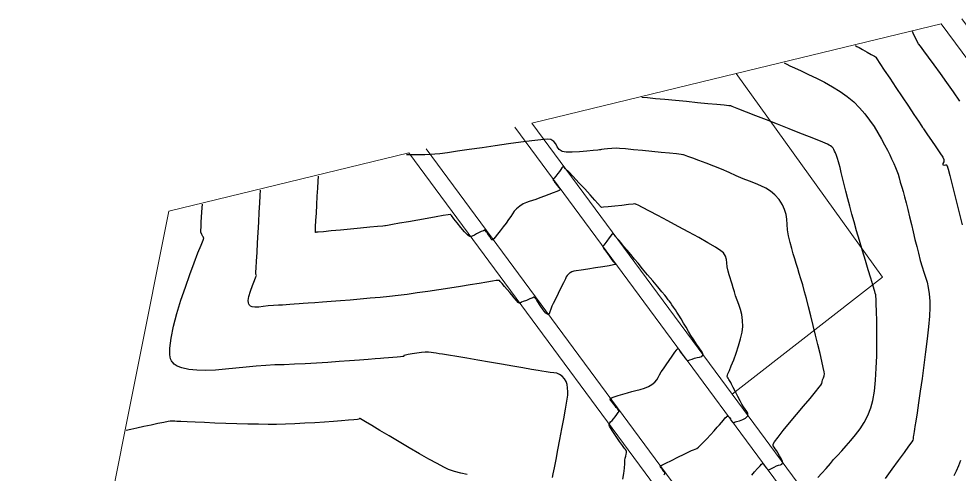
# Model space of a CAD drawing. Header units: millimetres. Extents: x 340454 to 342791, y 6993867 to 6995092.
# Drawn here: x 340650.7 to 340795.8, y 6994799.9 to 6994870.2 of the extents above; entities that cross this region are included whole.
import ezdxf

# ---------------------------------------------------------------- set-up
doc = ezdxf.new("R2010")
doc.units = ezdxf.units.MM
doc.header["$LTSCALE"] = 10
for name, color, linetype in [('T-HM-CURVA_INTERMEDIARIA', 45, 'Continuous'), ('T-HM-CURVA_MESTRA', 20, 'Continuous'), ('URB-Calçadas', 2, 'Continuous'), ('URB-Quadras', 3, 'Continuous')]:
    doc.layers.add(name, color=color, linetype=linetype)

msp = doc.modelspace()

# ---------------------------------------------------------------- linework, layer by layer
at = {"layer": 'T-HM-CURVA_INTERMEDIARIA', "color": 45, "linetype": 'Continuous', "lineweight": -3, "flags": 128}
for points, elevation in [([(340795.93, 6994857.49), (340794.96, 6994858.9), (340793.94, 6994860.34), (340792.92, 6994861.76), (340791.95, 6994863.09), (340791.07, 6994864.27), (340790.35, 6994865.25), (340789.83, 6994865.96), (340789.57, 6994866.34), (340789.31, 6994866.8), (340789.09, 6994867.23), (340788.9, 6994867.61), (340788.74, 6994867.94), (340788.6, 6994868.21)], 721), ([(340779.77, 6994866.06), (340779.85, 6994866.02), (340780.03, 6994865.92), (340780.37, 6994865.73), (340780.9, 6994865.43), (340781.6, 6994865.03), (340782.25, 6994864.67), (340782.73, 6994864.4), (340782.92, 6994864.29), (340782.95, 6994864.24), (340783.12, 6994863.99), (340783.57, 6994863.3), (340784.26, 6994862.28), (340785.11, 6994861), (340786.05, 6994859.58), (340787.03, 6994858.12), (340787.98, 6994856.69), (340788.83, 6994855.41), (340789.52, 6994854.37), (340789.99, 6994853.67), (340790.17, 6994853.4), (340790.24, 6994853.3), (340790.31, 6994853.19), (340790.5, 6994852.92), (340790.95, 6994852.28), (340791.56, 6994851.4), (340792.22, 6994850.43), (340792.83, 6994849.52), (340793.28, 6994848.82), (340793.47, 6994848.46), (340793.43, 6994848.14), (340793.3, 6994847.86), (340793.28, 6994847.67), (340793.48, 6994847.61), (340793.73, 6994847.64), (340793.87, 6994847.66), (340793.9, 6994847.6), (340793.93, 6994847.52), (340793.97, 6994847.45), (340794.01, 6994847.38), (340794.04, 6994847.31), (340794.13, 6994846.96), (340794.36, 6994846.02), (340794.72, 6994844.57), (340795.18, 6994842.74), (340795.71, 6994840.64), (340796.28, 6994838.37)], 722), ([(340768.82, 6994863.4), (340768.94, 6994863.33), (340769.22, 6994863.18), (340769.69, 6994862.95), (340770.42, 6994862.6), (340771.45, 6994862.13), (340772.58, 6994861.6), (340773.79, 6994861.02), (340775.02, 6994860.39), (340776.25, 6994859.71), (340777.44, 6994858.98), (340778.55, 6994858.19), (340779.54, 6994857.36), (340780.43, 6994856.46), (340781.25, 6994855.52), (340782, 6994854.54), (340782.68, 6994853.55), (340783.29, 6994852.57), (340783.83, 6994851.62), (340784.32, 6994850.72), (340784.74, 6994849.9), (340785.1, 6994849.18), (340785.4, 6994848.57), (340785.74, 6994847.86), (340786.01, 6994847.26), (340786.21, 6994846.72), (340786.39, 6994846.19), (340786.55, 6994845.63), (340786.74, 6994844.99), (340786.96, 6994844.23), (340787.16, 6994843.56), (340787.38, 6994842.74), (340787.62, 6994841.78), (340787.89, 6994840.74), (340788.16, 6994839.62), (340788.44, 6994838.46), (340788.72, 6994837.3), (340789, 6994836.15), (340789.27, 6994835.04), (340789.52, 6994834.01), (340789.82, 6994832.89), (340790.11, 6994831.94), (340790.39, 6994831.11), (340790.64, 6994830.33), (340790.87, 6994829.56), (340791.06, 6994828.72), (340791.2, 6994827.76), (340791.3, 6994826.63), (340791.3, 6994825.65), (340791.22, 6994824.3), (340791.07, 6994822.67), (340790.87, 6994820.81), (340790.63, 6994818.81), (340790.37, 6994816.75), (340790.09, 6994814.7), (340789.81, 6994812.73), (340789.55, 6994810.93), (340789.32, 6994809.37), (340789.13, 6994808.13), (340789, 6994807.28), (340788.95, 6994806.89), (340788.89, 6994806.52), (340788.82, 6994806.19), (340788.77, 6994805.92), (340788.74, 6994805.71), (340788.72, 6994805.52), (340788.72, 6994805.37), (340788.68, 6994805.19), (340788.49, 6994804.91), (340788.01, 6994804.24), (340787.31, 6994803.27), (340786.43, 6994802.06), (340785.43, 6994800.7), (340784.38, 6994799.27)], 723), ([(340773.99, 6994799.44), (340774.62, 6994800.08), (340775.28, 6994800.79), (340775.94, 6994801.58), (340776.44, 6994802.18), (340777.03, 6994802.83), (340777.69, 6994803.53), (340778.39, 6994804.29), (340779.12, 6994805.11), (340779.84, 6994805.98), (340780.53, 6994806.92), (340781.17, 6994807.92), (340781.74, 6994808.99), (340782.21, 6994810.14), (340782.52, 6994811.29), (340782.75, 6994812.75), (340782.92, 6994814.43), (340783.03, 6994816.26), (340783.1, 6994818.17), (340783.13, 6994820.07), (340783.13, 6994821.91), (340783.1, 6994823.59), (340783.07, 6994825.05), (340783.03, 6994826.21), (340783, 6994827), (340782.98, 6994827.33), (340782.94, 6994827.61), (340782.87, 6994827.83), (340782.79, 6994828.1), (340782.7, 6994828.42), (340782.48, 6994829.14), (340782.17, 6994830.16), (340781.79, 6994831.43), (340781.36, 6994832.87), (340780.9, 6994834.41), (340780.44, 6994835.97), (340780, 6994837.48), (340779.6, 6994838.87), (340779.26, 6994840.06), (340778.94, 6994841.25), (340778.63, 6994842.43), (340778.34, 6994843.57), (340778.07, 6994844.64), (340777.83, 6994845.63), (340777.62, 6994846.49), (340777.44, 6994847.22), (340777.3, 6994847.77), (340777.2, 6994848.12), (340777.03, 6994848.65), (340776.87, 6994849.11), (340776.73, 6994849.49), (340776.6, 6994849.78), (340776.48, 6994850.03), (340776.36, 6994850.22), (340776.17, 6994850.42), (340775.98, 6994850.57), (340775.75, 6994850.71), (340775.48, 6994850.84), (340775.16, 6994850.99), (340774.78, 6994851.15), (340773.93, 6994851.49), (340772.72, 6994851.97), (340771.23, 6994852.56), (340769.57, 6994853.21), (340767.81, 6994853.9), (340766.07, 6994854.59), (340764.43, 6994855.23), (340762.98, 6994855.8), (340761.83, 6994856.25), (340761.06, 6994856.55), (340760.77, 6994856.66), (340760.67, 6994856.71), (340760.57, 6994856.74), (340760.29, 6994856.77), (340759.55, 6994856.84), (340758.44, 6994856.95), (340757.04, 6994857.08), (340755.45, 6994857.24), (340753.75, 6994857.4), (340752.04, 6994857.56), (340750.41, 6994857.71), (340748.94, 6994857.85), (340747.72, 6994857.97), (340746.85, 6994858.05)], 724), ([(340750.22, 6994799.82), (340750.38, 6994799.99), (340750.42, 6994800.03), (340750.41, 6994800.09), (340750.36, 6994800.17), (340750.33, 6994800.23), (340750.29, 6994800.28), (340750.25, 6994800.34), (340750.16, 6994800.47), (340749.97, 6994800.73), (340749.84, 6994800.92), (340749.72, 6994801.05), (340749.67, 6994801.16), (340749.92, 6994801.3), (340750.56, 6994801.63), (340751.45, 6994802.06), (340752.43, 6994802.54), (340753.37, 6994803), (340754.12, 6994803.36), (340754.54, 6994803.56), (340754.84, 6994803.7), (340755.09, 6994803.79), (340755.32, 6994803.9), (340755.59, 6994804.08), (340755.87, 6994804.34), (340756.31, 6994804.79), (340756.86, 6994805.37), (340757.44, 6994806.01), (340758, 6994806.63), (340758.49, 6994807.16), (340758.82, 6994807.53), (340759.16, 6994807.9), (340759.46, 6994808.28), (340759.73, 6994808.6), (340759.91, 6994808.79), (340760.02, 6994808.87), (340760.08, 6994808.9), (340760.11, 6994808.9), (340760.16, 6994808.89), (340760.25, 6994808.84), (340760.37, 6994808.69), (340760.51, 6994808.46), (340760.6, 6994808.28), (340760.67, 6994808.18), (340760.72, 6994808.11), (340760.76, 6994808.06), (340760.81, 6994808), (340760.86, 6994807.95), (340760.89, 6994807.91), (340760.95, 6994807.86), (340761.02, 6994807.88), (340761.11, 6994807.92), (340761.24, 6994807.99), (340761.46, 6994808.05), (340761.9, 6994808.17), (340762.44, 6994808.36), (340762.83, 6994808.57), (340763.06, 6994808.75), (340763.16, 6994808.88), (340763.19, 6994808.95), (340763.21, 6994809.02), (340763.22, 6994809.16), (340763.19, 6994809.35), (340763.07, 6994809.61), (340762.82, 6994809.94), (340762.54, 6994810.31), (340762.27, 6994810.75), (340762.01, 6994811.26), (340761.67, 6994811.92), (340761.31, 6994812.63), (340760.97, 6994813.29), (340760.7, 6994813.8), (340760.56, 6994814.07), (340760.46, 6994814.24), (340760.38, 6994814.38), (340760.28, 6994814.54), (340760.16, 6994814.73), (340760.06, 6994814.89), (340760.01, 6994814.98), (340760.02, 6994815.09), (340760.06, 6994815.2), (340760.14, 6994815.4), (340760.36, 6994815.9), (340760.66, 6994816.65), (340761.03, 6994817.57), (340761.42, 6994818.62), (340761.79, 6994819.72), (340762.1, 6994820.8), (340762.33, 6994821.82), (340762.43, 6994822.69), (340762.41, 6994823.66), (340762.28, 6994824.54), (340762.08, 6994825.34), (340761.83, 6994826.08), (340761.57, 6994826.77), (340761.33, 6994827.43), (340761.13, 6994828.05), (340760.95, 6994828.7), (340760.79, 6994829.25), (340760.64, 6994829.73), (340760.49, 6994830.2), (340760.34, 6994830.69), (340760.18, 6994831.26), (340760.04, 6994831.94), (340759.99, 6994832.52), (340759.93, 6994833.04), (340759.78, 6994833.54), (340759.46, 6994834.07), (340759.05, 6994834.41), (340758.21, 6994834.95), (340757.06, 6994835.63), (340755.66, 6994836.42), (340754.1, 6994837.28), (340752.47, 6994838.15), (340750.85, 6994839.01), (340749.34, 6994839.81), (340748.02, 6994840.5), (340746.96, 6994841.05), (340746.27, 6994841.41), (340746.01, 6994841.54), (340745.95, 6994841.56), (340745.88, 6994841.59), (340745.79, 6994841.62), (340745.5, 6994841.59), (340744.77, 6994841.51), (340743.77, 6994841.4), (340742.69, 6994841.28), (340741.68, 6994841.17), (340740.93, 6994841.1), (340740.61, 6994841.08), (340740.47, 6994841.2), (340740.39, 6994841.32), (340740.32, 6994841.39), (340740.26, 6994841.46), (340740.07, 6994841.67), (340739.58, 6994842.22), (340738.87, 6994843), (340738.03, 6994843.93), (340737.14, 6994844.9), (340736.28, 6994845.83), (340735.54, 6994846.6), (340735.08, 6994847.06), (340734.85, 6994847.27), (340734.76, 6994847.33), (340734.73, 6994847.34), (340734.68, 6994847.33), (340734.59, 6994847.29), (340734.48, 6994847.17), (340734.35, 6994846.94), (340734.15, 6994846.61), (340733.89, 6994846.29), (340733.57, 6994845.9), (340733.3, 6994845.57), (340733.19, 6994845.43), (340733.15, 6994845.39), (340733.16, 6994845.34), (340733.19, 6994845.29), (340733.23, 6994845.23), (340733.27, 6994845.17), (340733.3, 6994845.12), (340733.35, 6994845.04), (340733.39, 6994844.99), (340733.46, 6994844.89), (340733.63, 6994844.66), (340733.82, 6994844.39), (340734.02, 6994844.17), (340734.2, 6994843.99), (340734.24, 6994843.81), (340734.08, 6994843.69), (340733.71, 6994843.52), (340733.17, 6994843.31), (340732.52, 6994843.07), (340731.81, 6994842.81), (340731.11, 6994842.54), (340730.49, 6994842.31), (340729.96, 6994842.15), (340729.48, 6994842.02), (340729.03, 6994841.86), (340728.55, 6994841.63), (340728.02, 6994841.28), (340727.53, 6994840.87), (340727.17, 6994840.48), (340726.88, 6994840.08), (340726.61, 6994839.66), (340726.3, 6994839.2), (340725.9, 6994838.66), (340725.43, 6994838.07), (340724.98, 6994837.48), (340724.57, 6994836.93), (340724.22, 6994836.48), (340724, 6994836.23), (340723.87, 6994836.11), (340723.82, 6994836.07), (340723.79, 6994836.07), (340723.76, 6994836.07), (340723.7, 6994836.1), (340723.62, 6994836.19), (340723.52, 6994836.37), (340723.37, 6994836.62), (340723.18, 6994836.87), (340723.01, 6994837.09), (340722.94, 6994837.19), (340722.9, 6994837.23), (340722.84, 6994837.31), (340722.81, 6994837.35), (340722.75, 6994837.42), (340722.7, 6994837.48), (340722.66, 6994837.52), (340722.61, 6994837.56), (340722.55, 6994837.55), (340722.4, 6994837.49), (340722.06, 6994837.35), (340721.66, 6994837.18), (340721.35, 6994837.01), (340721.01, 6994836.79), (340720.66, 6994836.63), (340720.27, 6994836.62), (340719.95, 6994836.85), (340719.46, 6994837.34), (340718.9, 6994838), (340718.34, 6994838.7), (340717.84, 6994839.34), (340717.48, 6994839.81), (340717.35, 6994839.99), (340717.3, 6994839.99), (340717.25, 6994840), (340716.97, 6994839.95), (340716.21, 6994839.82), (340715.1, 6994839.62), (340713.75, 6994839.39), (340712.29, 6994839.13), (340710.82, 6994838.87), (340709.47, 6994838.63), (340708.36, 6994838.44), (340707.61, 6994838.3), (340707.32, 6994838.25), (340707.25, 6994838.24), (340707.18, 6994838.23), (340706.88, 6994838.2), (340706.07, 6994838.12), (340704.9, 6994838.01), (340703.46, 6994837.88), (340701.91, 6994837.73), (340700.35, 6994837.59), (340698.92, 6994837.45), (340697.74, 6994837.34), (340696.93, 6994837.27), (340696.63, 6994837.24), (340696.55, 6994837.23), (340696.47, 6994837.23), (340696.48, 6994837.46), (340696.51, 6994838.11), (340696.56, 6994839.06), (340696.63, 6994840.22), (340696.7, 6994841.5), (340696.77, 6994842.81), (340696.84, 6994844.04), (340696.9, 6994845.11), (340696.94, 6994845.91)], 726), ([(340743.92, 6994799.17), (340744.07, 6994800.05), (340744.17, 6994800.86), (340744.22, 6994801.55), (340744.25, 6994802.07), (340744.28, 6994802.39), (340744.36, 6994802.72), (340744.43, 6994802.99), (340744.48, 6994803.23), (340744.47, 6994803.45), (340744.39, 6994803.67), (340744.25, 6994803.84), (340744.09, 6994804.04), (340743.86, 6994804.36), (340743.42, 6994804.98), (340742.89, 6994805.74), (340742.37, 6994806.52), (340742.03, 6994807.06), (340741.87, 6994807.36), (340741.82, 6994807.5), (340741.82, 6994807.55), (340741.82, 6994807.61), (340741.84, 6994807.72), (340741.91, 6994807.85), (340742.04, 6994808), (340742.25, 6994808.2), (340742.47, 6994808.45), (340742.72, 6994808.79), (340742.98, 6994809.16), (340743.19, 6994809.45), (340743.28, 6994809.57), (340743.32, 6994809.61), (340743.29, 6994809.67), (340743.26, 6994809.73), (340743.21, 6994809.81), (340743.18, 6994809.85), (340743.16, 6994809.89), (340743.13, 6994809.94), (340743.09, 6994809.99), (340743.06, 6994810.04), (340743.02, 6994810.09), (340742.98, 6994810.14), (340742.91, 6994810.24), (340742.74, 6994810.47), (340742.55, 6994810.75), (340742.29, 6994811.02), (340742.04, 6994811.29), (340741.96, 6994811.55), (340742.16, 6994811.71), (340742.6, 6994811.87), (340743.22, 6994812.05), (340743.93, 6994812.25), (340744.66, 6994812.48), (340745.29, 6994812.67), (340745.94, 6994812.83), (340746.61, 6994813), (340747.25, 6994813.19), (340747.86, 6994813.44), (340748.41, 6994813.77), (340748.84, 6994814.14), (340749.15, 6994814.5), (340749.38, 6994814.86), (340749.59, 6994815.26), (340749.84, 6994815.7), (340750.17, 6994816.2), (340750.59, 6994816.8), (340751.05, 6994817.48), (340751.51, 6994818.15), (340751.92, 6994818.73), (340752.18, 6994819.07), (340752.32, 6994819.24), (340752.39, 6994819.29), (340752.41, 6994819.29), (340752.44, 6994819.29), (340752.51, 6994819.26), (340752.59, 6994819.17), (340752.68, 6994818.99), (340752.84, 6994818.73), (340753.02, 6994818.5), (340753.22, 6994818.23), (340753.39, 6994818.01), (340753.46, 6994817.91), (340753.5, 6994817.86), (340753.54, 6994817.81), (340753.58, 6994817.76), (340753.62, 6994817.71), (340753.65, 6994817.67), (340753.69, 6994817.63), (340753.75, 6994817.55), (340753.8, 6994817.5), (340753.84, 6994817.46), (340753.9, 6994817.44), (340754, 6994817.48), (340754.26, 6994817.57), (340754.61, 6994817.69), (340754.98, 6994817.82), (340755.37, 6994817.91), (340755.76, 6994817.98), (340756.09, 6994818.07), (340756.28, 6994818.27), (340756.24, 6994818.53), (340756.04, 6994818.92), (340755.71, 6994819.43), (340755.3, 6994820.01), (340754.86, 6994820.66), (340754.43, 6994821.33), (340754.06, 6994821.94), (340753.68, 6994822.59), (340753.29, 6994823.24), (340752.91, 6994823.87), (340752.57, 6994824.44), (340752.27, 6994824.93), (340752.04, 6994825.3), (340751.76, 6994825.7), (340751.49, 6994826.07), (340751.26, 6994826.39), (340751.06, 6994826.65), (340750.94, 6994826.81), (340750.82, 6994826.98), (340750.73, 6994827.11), (340750.61, 6994827.27), (340750.41, 6994827.52), (340749.95, 6994828.06), (340749.31, 6994828.83), (340748.55, 6994829.74), (340747.75, 6994830.7), (340746.96, 6994831.63), (340746.27, 6994832.46), (340745.73, 6994833.1), (340745.15, 6994833.81), (340744.57, 6994834.5), (340744.04, 6994835.13), (340743.6, 6994835.67), (340743.28, 6994836.05), (340743.12, 6994836.23), (340743.01, 6994836.35), (340742.93, 6994836.44), (340742.82, 6994836.55), (340742.69, 6994836.73), (340742.55, 6994836.92), (340742.39, 6994837.01), (340742.18, 6994836.83), (340741.82, 6994836.4), (340741.43, 6994835.89), (340741.12, 6994835.46), (340740.97, 6994835.26), (340740.9, 6994835.16), (340740.84, 6994835.1), (340740.8, 6994835.06), (340740.83, 6994834.99), (340740.86, 6994834.93), (340740.91, 6994834.87), (340740.95, 6994834.8), (340740.98, 6994834.76), (340741.01, 6994834.71), (340741.05, 6994834.65), (340741.11, 6994834.57), (340741.24, 6994834.39), (340741.55, 6994833.98), (340741.91, 6994833.47), (340742.24, 6994833.02), (340742.44, 6994832.75), (340742.6, 6994832.57), (340742.75, 6994832.42), (340742.78, 6994832.29), (340742.5, 6994832.21), (340741.8, 6994832.08), (340740.81, 6994831.92), (340739.68, 6994831.75), (340738.53, 6994831.58), (340737.51, 6994831.42), (340736.74, 6994831.3), (340736.38, 6994831.24), (340736.06, 6994831.13), (340735.8, 6994831.01), (340735.68, 6994830.95), (340735.62, 6994830.89), (340735.57, 6994830.82), (340735.5, 6994830.74), (340735.35, 6994830.57), (340735.2, 6994830.36), (340735.05, 6994830.07), (340734.75, 6994829.47), (340734.35, 6994828.67), (340733.92, 6994827.79), (340733.51, 6994826.95), (340733.18, 6994826.26), (340732.97, 6994825.84), (340732.8, 6994825.4), (340732.67, 6994824.99), (340732.53, 6994824.68), (340732.33, 6994824.55), (340732.03, 6994824.76), (340731.61, 6994825.3), (340731.17, 6994825.96), (340730.81, 6994826.52), (340730.66, 6994826.77), (340730.6, 6994826.85), (340730.55, 6994826.92), (340730.5, 6994826.97), (340730.47, 6994827.02), (340730.41, 6994827.09), (340730.36, 6994827.15), (340730.31, 6994827.19), (340730.26, 6994827.24), (340730.21, 6994827.22), (340730.02, 6994827.14), (340729.58, 6994826.96), (340729.04, 6994826.74), (340728.56, 6994826.55), (340728.3, 6994826.44), (340728.1, 6994826.33), (340727.93, 6994826.29), (340727.76, 6994826.43), (340727.5, 6994826.74), (340727.16, 6994827.15), (340726.79, 6994827.6), (340726.48, 6994827.96), (340726.09, 6994828.42), (340725.67, 6994828.9), (340725.29, 6994829.34), (340725.01, 6994829.67), (340724.88, 6994829.8), (340724.75, 6994829.83), (340724.61, 6994829.83), (340724.39, 6994829.8), (340723.81, 6994829.7), (340722.91, 6994829.55), (340721.74, 6994829.36), (340720.37, 6994829.14), (340718.85, 6994828.89), (340717.21, 6994828.64), (340715.52, 6994828.38), (340713.83, 6994828.12), (340712.19, 6994827.88), (340710.65, 6994827.67), (340709.26, 6994827.5), (340707.91, 6994827.35), (340706.45, 6994827.2), (340704.94, 6994827.06), (340703.39, 6994826.92), (340701.85, 6994826.79), (340700.35, 6994826.67), (340698.91, 6994826.56), (340697.59, 6994826.46), (340696.4, 6994826.38), (340695.38, 6994826.31), (340694.57, 6994826.25), (340693.99, 6994826.21), (340693.2, 6994826.15), (340692.55, 6994826.09), (340691.96, 6994826.04), (340691.39, 6994826.01), (340690.76, 6994825.98), (340690.01, 6994825.96), (340689.19, 6994825.9), (340688.43, 6994825.79), (340687.73, 6994825.69), (340687.12, 6994825.67), (340686.71, 6994825.74), (340686.45, 6994825.87), (340686.3, 6994826), (340686.24, 6994826.08), (340686.19, 6994826.15), (340686.13, 6994826.35), (340686.11, 6994826.72), (340686.2, 6994827.32), (340686.44, 6994828.18), (340686.75, 6994829.05), (340687.07, 6994829.82), (340687.31, 6994830.37), (340687.4, 6994830.6), (340687.35, 6994830.7), (340687.3, 6994830.81), (340687.31, 6994831.08), (340687.34, 6994831.77), (340687.4, 6994832.81), (340687.47, 6994834.12), (340687.55, 6994835.61), (340687.64, 6994837.21), (340687.73, 6994838.81), (340687.81, 6994840.35), (340687.89, 6994841.74), (340687.95, 6994842.9), (340688, 6994843.73)], 727), ([(340733.07, 6994799.42), (340733.18, 6994799.98), (340733.36, 6994800.93), (340733.61, 6994802.19), (340733.9, 6994803.66), (340734.22, 6994805.26), (340734.53, 6994806.9), (340734.83, 6994808.49), (340735.09, 6994809.95), (340735.29, 6994811.19), (340735.42, 6994812.11), (340735.44, 6994812.64), (340735.39, 6994813.25), (340735.31, 6994813.78), (340735.18, 6994814.24), (340734.94, 6994814.66), (340734.57, 6994815.06), (340734.17, 6994815.33), (340733.74, 6994815.49), (340733.25, 6994815.58), (340732.7, 6994815.63), (340732.1, 6994815.7), (340731.43, 6994815.8), (340730.85, 6994815.91), (340729.84, 6994816.09), (340728.5, 6994816.33), (340726.92, 6994816.6), (340725.18, 6994816.9), (340723.36, 6994817.21), (340721.54, 6994817.51), (340719.83, 6994817.8), (340718.29, 6994818.06), (340717.01, 6994818.27), (340716.09, 6994818.42), (340715.6, 6994818.5), (340715.1, 6994818.58), (340714.69, 6994818.65), (340714.32, 6994818.7), (340713.92, 6994818.73), (340713.41, 6994818.74), (340712.83, 6994818.69), (340712.13, 6994818.6), (340711.41, 6994818.48), (340710.77, 6994818.37), (340710.38, 6994818.29), (340710.19, 6994818.25), (340710.13, 6994818.24), (340710.12, 6994818.24), (340710.11, 6994818.23), (340710.11, 6994818.2), (340710.1, 6994818.14), (340710.09, 6994818.08), (340709.95, 6994818.06), (340709.59, 6994818.03), (340709.07, 6994817.98), (340708.43, 6994817.93), (340707.74, 6994817.88), (340707.04, 6994817.83), (340706.53, 6994817.79), (340705.7, 6994817.72), (340704.6, 6994817.64), (340703.27, 6994817.53), (340701.76, 6994817.42), (340700.13, 6994817.3), (340698.41, 6994817.18), (340696.66, 6994817.07), (340694.92, 6994816.97), (340693.23, 6994816.88), (340691.66, 6994816.82), (340690.24, 6994816.78), (340688.85, 6994816.72), (340687.36, 6994816.61), (340685.8, 6994816.45), (340684.2, 6994816.28), (340682.61, 6994816.12), (340681.05, 6994816), (340679.56, 6994815.93), (340678.18, 6994815.95), (340676.93, 6994816.06), (340675.85, 6994816.31), (340675.14, 6994816.61), (340674.7, 6994816.91), (340674.46, 6994817.14), (340674.35, 6994817.27), (340674.27, 6994817.4), (340674.13, 6994817.72), (340674.01, 6994818.33), (340674.01, 6994819.36), (340674.2, 6994820.93), (340674.58, 6994822.74), (340675.1, 6994824.71), (340675.73, 6994826.76), (340676.41, 6994828.8), (340677.1, 6994830.75), (340677.76, 6994832.54), (340678.36, 6994834.07), (340678.83, 6994835.27), (340679.15, 6994836.05), (340679.26, 6994836.33), (340679.23, 6994836.41), (340679.19, 6994836.49), (340679.1, 6994836.62), (340678.94, 6994836.9), (340678.82, 6994837.24), (340678.81, 6994837.54), (340678.83, 6994838.08), (340678.86, 6994838.79), (340678.92, 6994839.57), (340678.97, 6994840.35), (340679.02, 6994841.04), (340679.05, 6994841.56)], 728), ([(340719.89, 6994799.87), (340718.94, 6994800.08), (340717.96, 6994800.34), (340717.01, 6994800.67), (340716.29, 6994801), (340715.25, 6994801.55), (340713.97, 6994802.25), (340712.52, 6994803.08), (340710.97, 6994803.99), (340709.39, 6994804.92), (340707.86, 6994805.83), (340706.44, 6994806.68), (340705.2, 6994807.42), (340704.23, 6994808), (340703.69, 6994808.33), (340703.44, 6994808.47), (340703.36, 6994808.52), (340703.35, 6994808.52), (340703.33, 6994808.52), (340703.3, 6994808.5), (340703.24, 6994808.45), (340703.16, 6994808.4), (340702.96, 6994808.37), (340702.42, 6994808.33), (340701.59, 6994808.26), (340700.52, 6994808.17), (340699.26, 6994808.07), (340697.86, 6994807.97), (340696.37, 6994807.87), (340694.84, 6994807.78), (340693.31, 6994807.7), (340691.84, 6994807.64), (340690.47, 6994807.61), (340689.17, 6994807.6), (340687.68, 6994807.62), (340686.06, 6994807.65), (340684.37, 6994807.7), (340682.65, 6994807.75), (340680.97, 6994807.82), (340679.38, 6994807.88), (340677.94, 6994807.94), (340676.7, 6994808), (340675.73, 6994808.05), (340675.07, 6994808.08), (340674.78, 6994808.09), (340674.53, 6994808.11), (340674.32, 6994808.12), (340674.07, 6994808.11), (340673.75, 6994808.06), (340673.09, 6994807.92), (340672.18, 6994807.73), (340671.13, 6994807.51), (340670.01, 6994807.27), (340668.94, 6994807.04), (340668, 6994806.84), (340667.29, 6994806.69)], 729), ([(340796.02, 6994802.04), (340795.74, 6994801.22), (340795.38, 6994800.37), (340795, 6994799.67)], 722)]:
    msp.add_lwpolyline(points, dxfattribs=dict(at, elevation=elevation))
at = {"layer": 'T-HM-CURVA_MESTRA', "color": 20, "linetype": 'Continuous', "lineweight": -3, "elevation": 725, "flags": 128}
msp.add_lwpolyline([(340763.8, 6994799.78), (340764.26, 6994800.28), (340764.7, 6994800.78), (340765.09, 6994801.2), (340765.32, 6994801.45), (340765.45, 6994801.57), (340765.5, 6994801.61), (340765.52, 6994801.61), (340765.55, 6994801.6), (340765.59, 6994801.57), (340765.65, 6994801.47), (340765.75, 6994801.31), (340765.89, 6994801.13), (340766.05, 6994800.92), (340766.13, 6994800.82), (340766.17, 6994800.76), (340766.22, 6994800.71), (340766.26, 6994800.66), (340766.3, 6994800.62), (340766.34, 6994800.58), (340766.41, 6994800.58), (340766.54, 6994800.64), (340766.87, 6994800.8), (340767.27, 6994801), (340767.64, 6994801.19), (340767.95, 6994801.31), (340768.24, 6994801.38), (340768.46, 6994801.48), (340768.59, 6994801.66), (340768.55, 6994801.93), (340768.36, 6994802.33), (340768.09, 6994802.78), (340767.82, 6994803.22), (340767.62, 6994803.56), (340767.43, 6994803.85), (340767.26, 6994804.07), (340767.13, 6994804.3), (340767.1, 6994804.57), (340767.31, 6994804.92), (340767.87, 6994805.64), (340768.68, 6994806.65), (340769.66, 6994807.85), (340770.74, 6994809.14), (340771.82, 6994810.43), (340772.82, 6994811.62), (340773.65, 6994812.62), (340774.23, 6994813.33), (340774.48, 6994813.65), (340774.61, 6994813.94), (340774.67, 6994814.18), (340774.75, 6994814.49), (340774.88, 6994814.8), (340774.99, 6994815.08), (340775.04, 6994815.42), (340775, 6994815.73), (340774.85, 6994816.4), (340774.64, 6994817.36), (340774.35, 6994818.55), (340774.03, 6994819.91), (340773.67, 6994821.37), (340773.29, 6994822.88), (340772.92, 6994824.37), (340772.56, 6994825.77), (340772.24, 6994827.03), (340771.96, 6994828.08), (340771.67, 6994829.13), (340771.4, 6994830.06), (340771.15, 6994830.9), (340770.92, 6994831.67), (340770.69, 6994832.41), (340770.46, 6994833.15), (340770.22, 6994833.91), (340769.98, 6994834.74), (340769.72, 6994835.66), (340769.49, 6994836.7), (340769.35, 6994837.62), (340769.28, 6994838.47), (340769.21, 6994839.25), (340769.1, 6994840), (340768.89, 6994840.74), (340768.55, 6994841.5), (340768.02, 6994842.3), (340767.37, 6994843.03), (340766.69, 6994843.6), (340765.98, 6994844.05), (340765.21, 6994844.43), (340764.37, 6994844.76), (340763.47, 6994845.11), (340762.48, 6994845.5), (340761.39, 6994845.98), (340760.31, 6994846.47), (340759.14, 6994846.96), (340757.94, 6994847.44), (340756.76, 6994847.9), (340755.66, 6994848.32), (340754.7, 6994848.67), (340753.95, 6994848.94), (340753.45, 6994849.12), (340753.26, 6994849.18), (340753.21, 6994849.2), (340753.16, 6994849.22), (340752.9, 6994849.25), (340752.19, 6994849.33), (340751.13, 6994849.44), (340749.84, 6994849.57), (340748.41, 6994849.71), (340746.95, 6994849.86), (340745.56, 6994849.99), (340744.35, 6994850.1), (340743.42, 6994850.18), (340742.87, 6994850.21), (340742.21, 6994850.18), (340741.57, 6994850.13), (340741.02, 6994850.07), (340740.63, 6994850.01), (340740.47, 6994849.99), (340740.41, 6994849.98), (340740.34, 6994849.98), (340740.06, 6994849.94), (340739.35, 6994849.85), (340738.35, 6994849.75), (340737.23, 6994849.65), (340736.12, 6994849.59), (340735.17, 6994849.6), (340734.56, 6994849.7), (340734.1, 6994850.01), (340733.8, 6994850.43), (340733.56, 6994850.87), (340733.27, 6994851.27), (340732.81, 6994851.56), (340732.3, 6994851.59), (340731.29, 6994851.52), (340729.89, 6994851.37), (340728.19, 6994851.15), (340726.27, 6994850.89), (340724.24, 6994850.6), (340722.2, 6994850.3), (340720.22, 6994850.01), (340718.41, 6994849.74), (340716.86, 6994849.52), (340715.67, 6994849.36), (340714.93, 6994849.28), (340714.13, 6994849.23), (340713.39, 6994849.21), (340712.7, 6994849.2), (340712.07, 6994849.21), (340711.5, 6994849.21), (340711, 6994849.22), (340710.55, 6994849.22)], dxfattribs=at)
at = {"layer": 'URB-Calçadas', "lineweight": 0}
for points in [[(340796.22, 6994870.18), (340906.49, 6994721.41, -0.46051), (340904.53, 6994710.62), (340864.21, 6994680.73, -0.414662), (340853.71, 6994682.3), (340727.26, 6994853.45)], [(340791.6, 6994636.25, 0.463778), (340801.69, 6994634.39), (340841.71, 6994664.06, 0.413765), (340843.28, 6994674.54), (340713.55, 6994850.12)]]:
    msp.add_lwpolyline(points, format="xyb", dxfattribs=at)
at = {"layer": 'URB-Quadras', "color": 252, "lineweight": 0}
msp.add_lwpolyline([(340760.79, 6994812.26), (340783.99, 6994830.3), (340761.41, 6994861.73), (340793.06, 6994869.41), (340904.08, 6994719.62, -0.414214), (340903.05, 6994712.63), (340862.72, 6994682.74, -0.414662), (340855.72, 6994683.78), (340760.79, 6994812.26)], format="xyb", dxfattribs=at)
msp.add_lwpolyline([(340761.41, 6994861.73), (340729.89, 6994854.08), (340760.79, 6994812.26), (340783.99, 6994830.3)], close=True, dxfattribs=at)
msp.add_lwpolyline([(340762.2, 6994780.06), (340710.92, 6994849.48), (340673.87, 6994840.49), (340654.2, 6994742.07), (340650.71, 6994687.16), (340661.22, 6994686.49), (340710.38, 6994724.01, -1.030151), (340713.13, 6994743.81)], format="xyb", close=True, dxfattribs=at)

doc.saveas('drawing.dxf')
